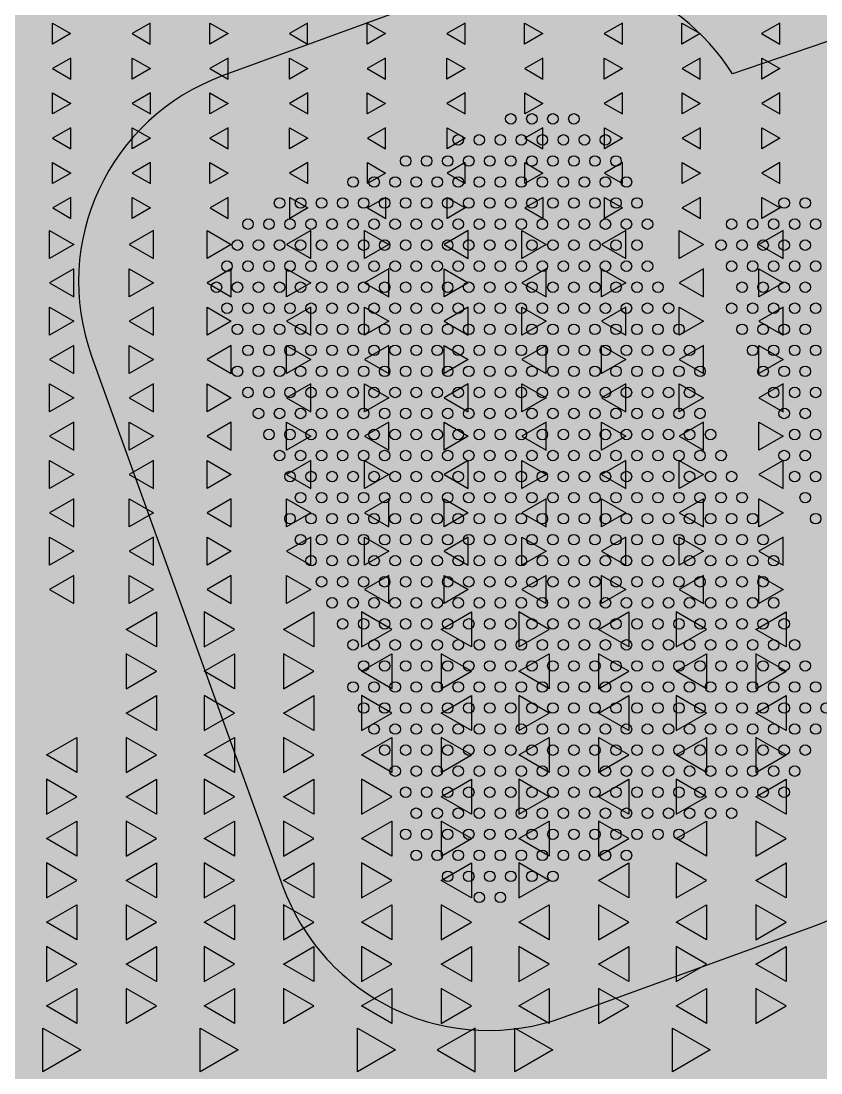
# Model space of a CAD drawing. Header units: metres. Extents: x 6 to 601, y -20 to 118.
# Drawn here: x 53.069 to 53.526, y 79.575 to 80.175 of the extents above; entities that cross this region are included whole.
import ezdxf

# ---------------------------------------------------------------- set-up
doc = ezdxf.new("R2010")
doc.units = ezdxf.units.M
doc.header["$MEASUREMENT"] = 0
doc.layers.add('picture layer', color=7, linetype='Continuous', true_color=0xffffff)

# ---------------------------------------------------------------- blocks, each defined once
blk = doc.blocks.new('sign')
at = {"true_color": 0xffffff, "transparency": 33554687}
h = blk.add_hatch(color=7, dxfattribs=at)
h.dxf.hatch_style = 1
edge = h.paths.add_edge_path()
edge.add_line((80.69265, 75.29866), (80.55032, 75.35077))
edge.add_arc((80.50735, 75.23338), 0.125, 69.8931, 147.85133)
edge.add_line((80.40152, 75.2999), (80.32095, 75.32722))
edge.add_line((80.32095, 75.32722), (80.19449, 75.87695))
edge.add_line((80.19449, 75.87695), (80.17669, 76.08619))
edge.add_line((80.17669, 76.08619), (80.16223, 76.23253))
edge.add_line((80.16223, 76.23253), (80.15076, 76.33687))
edge.add_arc((80.02814, 76.33198), 0.12272, 2.2854, 121.39491)
edge.add_arc((79.90029, 76.33198), 0.12272, 58.60509, 177.7146)
edge.add_line((79.77767, 76.33687), (79.7662, 76.23253))
edge.add_line((79.7662, 76.23253), (79.75174, 76.08619))
edge.add_line((79.75174, 76.08619), (79.73393, 75.87695))
edge.add_line((79.73393, 75.87695), (79.60748, 75.32722))
edge.add_line((79.60748, 75.32722), (79.52691, 75.2999))
edge.add_arc((79.42107, 75.23338), 0.125, 32.14867, 110.1069)
edge.add_line((79.3781, 75.35077), (79.23578, 75.29866))
edge.add_arc((79.27875, 75.18128), 0.125, 110.1069, 199.85257)
edge.add_line((79.16118, 75.13883), (79.27021, 74.83686))
edge.add_arc((79.38778, 74.87931), 0.125, 199.85257, 289.99192)
edge.add_line((79.43051, 74.76184), (79.57338, 74.81382))
edge.add_arc((79.53064, 74.93129), 0.125, 289.99192, 363.8473)
edge.add_line((79.65536, 74.93967), (79.96098, 75.11956))
edge.add_line((79.96098, 75.11956), (79.96744, 75.11956))
edge.add_line((79.96744, 75.11956), (80.27307, 74.93967))
edge.add_arc((80.39779, 74.93129), 0.125, 176.1527, 250.00808)
edge.add_line((80.35505, 74.81382), (80.49791, 74.76184))
edge.add_arc((80.54065, 74.87931), 0.125, 250.00808, 340.14743)
edge.add_line((80.65822, 74.83686), (80.76725, 75.13883))
edge.add_arc((80.64968, 75.18128), 0.125, 340.14743, 429.8931)
for centre in [(79.40042, 75.27419), (79.41242, 75.27419), (79.42442, 75.27419), (79.43642, 75.27419), (79.37042, 75.26219), (79.38242, 75.26219), (79.39442, 75.26219), (79.40642, 75.26219), (79.41842, 75.26219), (79.43042, 75.26219), (79.44242, 75.26219), (79.45442, 75.26219), (79.34042, 75.25019), (79.35242, 75.25019), (79.36442, 75.25019), (79.37642, 75.25019), (79.38842, 75.25019), (79.40042, 75.25019), (79.41242, 75.25019), (79.42442, 75.25019), (79.43642, 75.25019), (79.44842, 75.25019), (79.46042, 75.25019), (79.31042, 75.23819), (79.32242, 75.23819), (79.33442, 75.23819), (79.34642, 75.23819), (79.35842, 75.23819), (79.37042, 75.23819), (79.38242, 75.23819), (79.39442, 75.23819), (79.40642, 75.23819), (79.41842, 75.23819), (79.43042, 75.23819), (79.44242, 75.23819), (79.45442, 75.23819), (79.46642, 75.23819), (79.26842, 75.22619), (79.28042, 75.22619), (79.29242, 75.22619), (79.30442, 75.22619), (79.31642, 75.22619), (79.32842, 75.22619), (79.34042, 75.22619), (79.35242, 75.22619), (79.36442, 75.22619), (79.37642, 75.22619), (79.38842, 75.22619), (79.40042, 75.22619), (79.41242, 75.22619), (79.42442, 75.22619), (79.43642, 75.22619), (79.44842, 75.22619), (79.46042, 75.22619), (79.47242, 75.22619), (79.55642, 75.22619), (79.56842, 75.22619), (79.25042, 75.21419), (79.26242, 75.21419), (79.27442, 75.21419), (79.28642, 75.21419), (79.29842, 75.21419), (79.31042, 75.21419), (79.32242, 75.21419), (79.33442, 75.21419), (79.34642, 75.21419), (79.35842, 75.21419), (79.37042, 75.21419), (79.38242, 75.21419), (79.39442, 75.21419), (79.40642, 75.21419), (79.41842, 75.21419), (79.43042, 75.21419), (79.44242, 75.21419), (79.45442, 75.21419), (79.46642, 75.21419), (79.47842, 75.21419), (79.52642, 75.21419), (79.53842, 75.21419), (79.55042, 75.21419), (79.56242, 75.21419), (79.57442, 75.21419), (79.24442, 75.20219), (79.25642, 75.20219), (79.26842, 75.20219), (79.28042, 75.20219), (79.29242, 75.20219), (79.30442, 75.20219), (79.31642, 75.20219), (79.32842, 75.20219), (79.34042, 75.20219), (79.35242, 75.20219), (79.36442, 75.20219), (79.37642, 75.20219), (79.38842, 75.20219), (79.40042, 75.20219), (79.41242, 75.20219), (79.42442, 75.20219), (79.43642, 75.20219), (79.44842, 75.20219), (79.46042, 75.20219), (79.47242, 75.20219), (79.52042, 75.20219), (79.53242, 75.20219), (79.54442, 75.20219), (79.55642, 75.20219), (79.56842, 75.20219), (79.23842, 75.19019), (79.25042, 75.19019), (79.26242, 75.19019), (79.27442, 75.19019), (79.28642, 75.19019), (79.29842, 75.19019), (79.31042, 75.19019), (79.32242, 75.19019), (79.33442, 75.19019), (79.34642, 75.19019), (79.35842, 75.19019), (79.37042, 75.19019), (79.38242, 75.19019), (79.39442, 75.19019), (79.40642, 75.19019), (79.41842, 75.19019), (79.43042, 75.19019), (79.44242, 75.19019), (79.45442, 75.19019), (79.46642, 75.19019), (79.47842, 75.19019), (79.52642, 75.19019), (79.53842, 75.19019), (79.55042, 75.19019), (79.56242, 75.19019), (79.57442, 75.19019), (79.23242, 75.17819), (79.24442, 75.17819), (79.25642, 75.17819), (79.26842, 75.17819), (79.28042, 75.17819), (79.29242, 75.17819), (79.30442, 75.17819), (79.31642, 75.17819), (79.32842, 75.17819), (79.34042, 75.17819), (79.35242, 75.17819), (79.36442, 75.17819), (79.37642, 75.17819), (79.38842, 75.17819), (79.40042, 75.17819), (79.41242, 75.17819), (79.42442, 75.17819), (79.43642, 75.17819), (79.44842, 75.17819), (79.46042, 75.17819), (79.47242, 75.17819), (79.48442, 75.17819), (79.53242, 75.17819), (79.54442, 75.17819), (79.55642, 75.17819), (79.56842, 75.17819), (79.23842, 75.16619), (79.25042, 75.16619), (79.26242, 75.16619), (79.27442, 75.16619), (79.28642, 75.16619), (79.29842, 75.16619), (79.31042, 75.16619), (79.32242, 75.16619), (79.33442, 75.16619), (79.34642, 75.16619), (79.35842, 75.16619), (79.37042, 75.16619), (79.38242, 75.16619), (79.39442, 75.16619), (79.40642, 75.16619), (79.41842, 75.16619), (79.43042, 75.16619), (79.44242, 75.16619), (79.45442, 75.16619), (79.46642, 75.16619), (79.47842, 75.16619), (79.49042, 75.16619), (79.52642, 75.16619), (79.53842, 75.16619), (79.55042, 75.16619), (79.56242, 75.16619), (79.57442, 75.16619), (79.24442, 75.15419), (79.25642, 75.15419), (79.26842, 75.15419), (79.28042, 75.15419), (79.29242, 75.15419), (79.30442, 75.15419), (79.31642, 75.15419), (79.32842, 75.15419), (79.34042, 75.15419), (79.35242, 75.15419), (79.36442, 75.15419), (79.37642, 75.15419), (79.38842, 75.15419), (79.40042, 75.15419), (79.41242, 75.15419), (79.42442, 75.15419), (79.43642, 75.15419), (79.44842, 75.15419), (79.46042, 75.15419), (79.47242, 75.15419), (79.48442, 75.15419), (79.49642, 75.15419), (79.53242, 75.15419), (79.54442, 75.15419), (79.55642, 75.15419), (79.56842, 75.15419), (79.25042, 75.14219), (79.26242, 75.14219), (79.27442, 75.14219), (79.28642, 75.14219), (79.29842, 75.14219), (79.31042, 75.14219), (79.32242, 75.14219), (79.33442, 75.14219), (79.34642, 75.14219), (79.35842, 75.14219), (79.37042, 75.14219), (79.38242, 75.14219), (79.39442, 75.14219), (79.40642, 75.14219), (79.41842, 75.14219), (79.43042, 75.14219), (79.44242, 75.14219), (79.45442, 75.14219), (79.46642, 75.14219), (79.47842, 75.14219), (79.49042, 75.14219), (79.50242, 75.14219), (79.53842, 75.14219), (79.55042, 75.14219), (79.56242, 75.14219), (79.57442, 75.14219), (79.24442, 75.13019), (79.25642, 75.13019), (79.26842, 75.13019), (79.28042, 75.13019), (79.29242, 75.13019), (79.30442, 75.13019), (79.31642, 75.13019), (79.32842, 75.13019), (79.34042, 75.13019), (79.35242, 75.13019), (79.36442, 75.13019), (79.37642, 75.13019), (79.38842, 75.13019), (79.40042, 75.13019), (79.41242, 75.13019), (79.42442, 75.13019), (79.43642, 75.13019), (79.44842, 75.13019), (79.46042, 75.13019), (79.47242, 75.13019), (79.48442, 75.13019), (79.49642, 75.13019), (79.50842, 75.13019), (79.54442, 75.13019), (79.55642, 75.13019), (79.56842, 75.13019), (79.25042, 75.11819), (79.26242, 75.11819), (79.27442, 75.11819), (79.28642, 75.11819), (79.29842, 75.11819), (79.31042, 75.11819), (79.32242, 75.11819), (79.33442, 75.11819), (79.34642, 75.11819), (79.35842, 75.11819), (79.37042, 75.11819), (79.38242, 75.11819), (79.39442, 75.11819), (79.40642, 75.11819), (79.41842, 75.11819), (79.43042, 75.11819), (79.44242, 75.11819), (79.45442, 75.11819), (79.46642, 75.11819), (79.47842, 75.11819), (79.49042, 75.11819), (79.50242, 75.11819), (79.55042, 75.11819), (79.56242, 75.11819), (79.57442, 75.11819), (79.25642, 75.10619), (79.26842, 75.10619), (79.28042, 75.10619), (79.29242, 75.10619), (79.30442, 75.10619), (79.31642, 75.10619), (79.32842, 75.10619), (79.34042, 75.10619), (79.35242, 75.10619), (79.36442, 75.10619), (79.37642, 75.10619), (79.38842, 75.10619), (79.40042, 75.10619), (79.41242, 75.10619), (79.42442, 75.10619), (79.43642, 75.10619), (79.44842, 75.10619), (79.46042, 75.10619), (79.47242, 75.10619), (79.48442, 75.10619), (79.49642, 75.10619), (79.50842, 75.10619), (79.55642, 75.10619), (79.56842, 75.10619), (79.26242, 75.09419), (79.27442, 75.09419), (79.28642, 75.09419), (79.29842, 75.09419), (79.31042, 75.09419), (79.32242, 75.09419), (79.33442, 75.09419), (79.34642, 75.09419), (79.35842, 75.09419), (79.37042, 75.09419), (79.38242, 75.09419), (79.39442, 75.09419), (79.40642, 75.09419), (79.41842, 75.09419), (79.43042, 75.09419), (79.44242, 75.09419), (79.45442, 75.09419), (79.46642, 75.09419), (79.47842, 75.09419), (79.49042, 75.09419), (79.50242, 75.09419), (79.51442, 75.09419), (79.56242, 75.09419), (79.57442, 75.09419), (79.26842, 75.08219), (79.28042, 75.08219), (79.29242, 75.08219), (79.30442, 75.08219), (79.31642, 75.08219), (79.32842, 75.08219), (79.34042, 75.08219), (79.35242, 75.08219), (79.36442, 75.08219), (79.37642, 75.08219), (79.38842, 75.08219), (79.40042, 75.08219), (79.41242, 75.08219), (79.42442, 75.08219), (79.43642, 75.08219), (79.44842, 75.08219), (79.46042, 75.08219), (79.47242, 75.08219), (79.48442, 75.08219), (79.49642, 75.08219), (79.50842, 75.08219), (79.52042, 75.08219), (79.55642, 75.08219), (79.56842, 75.08219), (79.27442, 75.07019), (79.28642, 75.07019), (79.29842, 75.07019), (79.31042, 75.07019), (79.32242, 75.07019), (79.33442, 75.07019), (79.34642, 75.07019), (79.35842, 75.07019), (79.37042, 75.07019), (79.38242, 75.07019), (79.39442, 75.07019), (79.40642, 75.07019), (79.41842, 75.07019), (79.43042, 75.07019), (79.44242, 75.07019), (79.45442, 75.07019), (79.46642, 75.07019), (79.47842, 75.07019), (79.49042, 75.07019), (79.50242, 75.07019), (79.51442, 75.07019), (79.52642, 75.07019), (79.56242, 75.07019), (79.57442, 75.07019), (79.28042, 75.05819), (79.29242, 75.05819), (79.30442, 75.05819), (79.31642, 75.05819), (79.32842, 75.05819), (79.34042, 75.05819), (79.35242, 75.05819), (79.36442, 75.05819), (79.37642, 75.05819), (79.38842, 75.05819), (79.40042, 75.05819), (79.41242, 75.05819), (79.42442, 75.05819), (79.43642, 75.05819), (79.44842, 75.05819), (79.46042, 75.05819), (79.47242, 75.05819), (79.48442, 75.05819), (79.49642, 75.05819), (79.50842, 75.05819), (79.52042, 75.05819), (79.53242, 75.05819), (79.56842, 75.05819), (79.27442, 75.04619), (79.28642, 75.04619), (79.29842, 75.04619), (79.31042, 75.04619), (79.32242, 75.04619), (79.33442, 75.04619), (79.34642, 75.04619), (79.35842, 75.04619), (79.37042, 75.04619), (79.38242, 75.04619), (79.39442, 75.04619), (79.40642, 75.04619), (79.41842, 75.04619), (79.43042, 75.04619), (79.44242, 75.04619), (79.45442, 75.04619), (79.46642, 75.04619), (79.47842, 75.04619), (79.49042, 75.04619), (79.50242, 75.04619), (79.51442, 75.04619), (79.52642, 75.04619), (79.53842, 75.04619), (79.57442, 75.04619), (79.28042, 75.03419), (79.29242, 75.03419), (79.30442, 75.03419), (79.31642, 75.03419), (79.32842, 75.03419), (79.34042, 75.03419), (79.35242, 75.03419), (79.36442, 75.03419), (79.37642, 75.03419), (79.38842, 75.03419), (79.40042, 75.03419), (79.41242, 75.03419), (79.42442, 75.03419), (79.43642, 75.03419), (79.44842, 75.03419), (79.46042, 75.03419), (79.47242, 75.03419), (79.48442, 75.03419), (79.49642, 75.03419), (79.50842, 75.03419), (79.52042, 75.03419), (79.53242, 75.03419), (79.54442, 75.03419), (79.28642, 75.02219), (79.29842, 75.02219), (79.31042, 75.02219), (79.32242, 75.02219), (79.33442, 75.02219), (79.34642, 75.02219), (79.35842, 75.02219), (79.37042, 75.02219), (79.38242, 75.02219), (79.39442, 75.02219), (79.40642, 75.02219), (79.41842, 75.02219), (79.43042, 75.02219), (79.44242, 75.02219), (79.45442, 75.02219), (79.46642, 75.02219), (79.47842, 75.02219), (79.49042, 75.02219), (79.50242, 75.02219), (79.51442, 75.02219), (79.52642, 75.02219), (79.53842, 75.02219), (79.55042, 75.02219), (79.29242, 75.01019), (79.30442, 75.01019), (79.31642, 75.01019), (79.32842, 75.01019), (79.34042, 75.01019), (79.35242, 75.01019), (79.36442, 75.01019), (79.37642, 75.01019), (79.38842, 75.01019), (79.40042, 75.01019), (79.41242, 75.01019), (79.42442, 75.01019), (79.43642, 75.01019), (79.44842, 75.01019), (79.46042, 75.01019), (79.47242, 75.01019), (79.48442, 75.01019), (79.49642, 75.01019), (79.50842, 75.01019), (79.52042, 75.01019), (79.53242, 75.01019), (79.54442, 75.01019), (79.29842, 74.99819), (79.31042, 74.99819), (79.32242, 74.99819), (79.33442, 74.99819), (79.34642, 74.99819), (79.35842, 74.99819), (79.37042, 74.99819), (79.38242, 74.99819), (79.39442, 74.99819), (79.40642, 74.99819), (79.41842, 74.99819), (79.43042, 74.99819), (79.44242, 74.99819), (79.45442, 74.99819), (79.46642, 74.99819), (79.47842, 74.99819), (79.49042, 74.99819), (79.50242, 74.99819), (79.51442, 74.99819), (79.52642, 74.99819), (79.53842, 74.99819), (79.55042, 74.99819), (79.30442, 74.98619), (79.31642, 74.98619), (79.32842, 74.98619), (79.34042, 74.98619), (79.35242, 74.98619), (79.36442, 74.98619), (79.37642, 74.98619), (79.38842, 74.98619), (79.40042, 74.98619), (79.41242, 74.98619), (79.42442, 74.98619), (79.43642, 74.98619), (79.44842, 74.98619), (79.46042, 74.98619), (79.47242, 74.98619), (79.48442, 74.98619), (79.49642, 74.98619), (79.50842, 74.98619), (79.52042, 74.98619), (79.53242, 74.98619), (79.54442, 74.98619), (79.55642, 74.98619), (79.31042, 74.97419), (79.32242, 74.97419), (79.33442, 74.97419), (79.34642, 74.97419), (79.35842, 74.97419), (79.37042, 74.97419), (79.38242, 74.97419), (79.39442, 74.97419), (79.40642, 74.97419), (79.41842, 74.97419), (79.43042, 74.97419), (79.44242, 74.97419), (79.45442, 74.97419), (79.46642, 74.97419), (79.47842, 74.97419), (79.49042, 74.97419), (79.50242, 74.97419), (79.51442, 74.97419), (79.52642, 74.97419), (79.53842, 74.97419), (79.55042, 74.97419), (79.56242, 74.97419), (79.31642, 74.96219), (79.32842, 74.96219), (79.34042, 74.96219), (79.35242, 74.96219), (79.36442, 74.96219), (79.37642, 74.96219), (79.38842, 74.96219), (79.40042, 74.96219), (79.41242, 74.96219), (79.42442, 74.96219), (79.43642, 74.96219), (79.44842, 74.96219), (79.46042, 74.96219), (79.47242, 74.96219), (79.48442, 74.96219), (79.49642, 74.96219), (79.50842, 74.96219), (79.52042, 74.96219), (79.53242, 74.96219), (79.54442, 74.96219), (79.55642, 74.96219), (79.56842, 74.96219), (79.31042, 74.95019), (79.32242, 74.95019), (79.33442, 74.95019), (79.34642, 74.95019), (79.35842, 74.95019), (79.37042, 74.95019), (79.38242, 74.95019), (79.39442, 74.95019), (79.40642, 74.95019), (79.41842, 74.95019), (79.43042, 74.95019), (79.44242, 74.95019), (79.45442, 74.95019), (79.46642, 74.95019), (79.47842, 74.95019), (79.49042, 74.95019), (79.50242, 74.95019), (79.51442, 74.95019), (79.52642, 74.95019), (79.53842, 74.95019), (79.55042, 74.95019), (79.56242, 74.95019), (79.57442, 74.95019), (79.31642, 74.93819), (79.32842, 74.93819), (79.34042, 74.93819), (79.35242, 74.93819), (79.36442, 74.93819), (79.37642, 74.93819), (79.38842, 74.93819), (79.40042, 74.93819), (79.41242, 74.93819), (79.42442, 74.93819), (79.43642, 74.93819), (79.44842, 74.93819), (79.46042, 74.93819), (79.47242, 74.93819), (79.48442, 74.93819), (79.49642, 74.93819), (79.50842, 74.93819), (79.52042, 74.93819), (79.53242, 74.93819), (79.54442, 74.93819), (79.55642, 74.93819), (79.56842, 74.93819), (79.58042, 74.93819), (79.32242, 74.92619), (79.33442, 74.92619), (79.34642, 74.92619), (79.35842, 74.92619), (79.37042, 74.92619), (79.38242, 74.92619), (79.39442, 74.92619), (79.40642, 74.92619), (79.41842, 74.92619), (79.43042, 74.92619), (79.44242, 74.92619), (79.45442, 74.92619), (79.46642, 74.92619), (79.47842, 74.92619), (79.49042, 74.92619), (79.50242, 74.92619), (79.51442, 74.92619), (79.52642, 74.92619), (79.53842, 74.92619), (79.55042, 74.92619), (79.56242, 74.92619), (79.57442, 74.92619), (79.32842, 74.91419), (79.34042, 74.91419), (79.35242, 74.91419), (79.36442, 74.91419), (79.37642, 74.91419), (79.38842, 74.91419), (79.40042, 74.91419), (79.41242, 74.91419), (79.42442, 74.91419), (79.43642, 74.91419), (79.44842, 74.91419), (79.46042, 74.91419), (79.47242, 74.91419), (79.48442, 74.91419), (79.49642, 74.91419), (79.50842, 74.91419), (79.52042, 74.91419), (79.53242, 74.91419), (79.54442, 74.91419), (79.55642, 74.91419), (79.56842, 74.91419), (79.33442, 74.90219), (79.34642, 74.90219), (79.35842, 74.90219), (79.37042, 74.90219), (79.38242, 74.90219), (79.39442, 74.90219), (79.40642, 74.90219), (79.41842, 74.90219), (79.43042, 74.90219), (79.44242, 74.90219), (79.45442, 74.90219), (79.46642, 74.90219), (79.47842, 74.90219), (79.49042, 74.90219), (79.50242, 74.90219), (79.51442, 74.90219), (79.52642, 74.90219), (79.53842, 74.90219), (79.55042, 74.90219), (79.56242, 74.90219), (79.34042, 74.89019), (79.35242, 74.89019), (79.36442, 74.89019), (79.37642, 74.89019), (79.38842, 74.89019), (79.40042, 74.89019), (79.41242, 74.89019), (79.42442, 74.89019), (79.43642, 74.89019), (79.44842, 74.89019), (79.46042, 74.89019), (79.47242, 74.89019), (79.48442, 74.89019), (79.49642, 74.89019), (79.50842, 74.89019), (79.52042, 74.89019), (79.53242, 74.89019), (79.54442, 74.89019), (79.55642, 74.89019), (79.34642, 74.87819), (79.35842, 74.87819), (79.37042, 74.87819), (79.38242, 74.87819), (79.39442, 74.87819), (79.40642, 74.87819), (79.41842, 74.87819), (79.43042, 74.87819), (79.44242, 74.87819), (79.45442, 74.87819), (79.46642, 74.87819), (79.47842, 74.87819), (79.49042, 74.87819), (79.50242, 74.87819), (79.51442, 74.87819), (79.52642, 74.87819), (79.34042, 74.86619), (79.35242, 74.86619), (79.36442, 74.86619), (79.37642, 74.86619), (79.38842, 74.86619), (79.40042, 74.86619), (79.41242, 74.86619), (79.42442, 74.86619), (79.43642, 74.86619), (79.44842, 74.86619), (79.46042, 74.86619), (79.47242, 74.86619), (79.48442, 74.86619), (79.49642, 74.86619), (79.34642, 74.85419), (79.35842, 74.85419), (79.37042, 74.85419), (79.38242, 74.85419), (79.39442, 74.85419), (79.40642, 74.85419), (79.41842, 74.85419), (79.43042, 74.85419), (79.44242, 74.85419), (79.45442, 74.85419), (79.46642, 74.85419), (79.36442, 74.84219), (79.37642, 74.84219), (79.38842, 74.84219), (79.40042, 74.84219), (79.41242, 74.84219), (79.42442, 74.84219), (79.38242, 74.83019), (79.39442, 74.83019)]:
    blk.add_circle(centre, 0.003)
at = {"layer": 'picture layer', "color": 7, "true_color": 0xf7f7f7}
blk.add_lwpolyline([(79.75174, 76.08619), (79.73393, 75.87695), (79.60748, 75.32722), (79.52691, 75.2999, 0.353913), (79.3781, 75.35077), (79.23578, 75.29866, 0.412914), (79.16118, 75.13883), (79.27021, 74.83686, 0.414926), (79.43051, 74.76184), (79.57338, 74.81382, 0.333894), (79.65536, 74.93967), (79.96098, 75.11956, 0.007561), (79.96421, 75.12152, 0.007561), (79.96744, 75.11956), (80.27307, 74.93967, 0.333894)], format="xyb", dxfattribs=at)

msp = doc.modelspace()

# ---------------------------------------------------------------- hatches: boundary and pattern name
at = {"lineweight": 0, "true_color": 0xcd6928, "transparency": 33554534}
h = msp.add_hatch(color=32, dxfattribs=at)
h.dxf.hatch_style = 1
h.paths.add_polyline_path([(55.21582, 84.07628), (53.29679, 84.07628, 0.143152), (52.26284, 81.19774), (52.26284, 78.47618), (55.21582, 78.47566)])

# ---------------------------------------------------------------- linework, layer by layer
for points in [[(53.08707, 80.1614), (53.08707, 80.1734), (53.09746, 80.1674), (53.08707, 80.1614)], [(53.1429, 80.1614), (53.1429, 80.1734), (53.13251, 80.1674), (53.1429, 80.1614)], [(53.17689, 80.1614), (53.17689, 80.1734), (53.18728, 80.1674), (53.17689, 80.1614)], [(53.23272, 80.1614), (53.23272, 80.1734), (53.22232, 80.1674), (53.23272, 80.1614)], [(53.26671, 80.1614), (53.26671, 80.1734), (53.2771, 80.1674), (53.26671, 80.1614)], [(53.32254, 80.1614), (53.32254, 80.1734), (53.31214, 80.1674), (53.32254, 80.1614)], [(53.35652, 80.1614), (53.35652, 80.1734), (53.36692, 80.1674), (53.35652, 80.1614)], [(53.41235, 80.1614), (53.41235, 80.1734), (53.40196, 80.1674), (53.41235, 80.1614)], [(53.44634, 80.1614), (53.44634, 80.1734), (53.45673, 80.1674), (53.44634, 80.1614)], [(53.50217, 80.1614), (53.50217, 80.1734), (53.49178, 80.1674), (53.50217, 80.1614)], [(53.09751, 80.14151), (53.09751, 80.15351), (53.08712, 80.14751), (53.09751, 80.14151)], [(53.13255, 80.14151), (53.13255, 80.15351), (53.14295, 80.14751), (53.13255, 80.14151)], [(53.18733, 80.14151), (53.18733, 80.15351), (53.17693, 80.14751), (53.18733, 80.14151)], [(53.22237, 80.14151), (53.22237, 80.15351), (53.23276, 80.14751), (53.22237, 80.14151)], [(53.27715, 80.14151), (53.27715, 80.15351), (53.26675, 80.14751), (53.27715, 80.14151)], [(53.31219, 80.14151), (53.31219, 80.15351), (53.32258, 80.14751), (53.31219, 80.14151)], [(53.36696, 80.14151), (53.36696, 80.15351), (53.35657, 80.14751), (53.36696, 80.14151)], [(53.40201, 80.14151), (53.40201, 80.15351), (53.4124, 80.14751), (53.40201, 80.14151)], [(53.45678, 80.14151), (53.45678, 80.15351), (53.44639, 80.14751), (53.45678, 80.14151)], [(53.49183, 80.14151), (53.49183, 80.15351), (53.50222, 80.14751), (53.49183, 80.14151)], [(53.08712, 80.12166), (53.08712, 80.13366), (53.09751, 80.12766), (53.08712, 80.12166)], [(53.14295, 80.12166), (53.14295, 80.13366), (53.13255, 80.12766), (53.14295, 80.12166)], [(53.17693, 80.12166), (53.17693, 80.13366), (53.18733, 80.12766), (53.17693, 80.12166)], [(53.23276, 80.12166), (53.23276, 80.13366), (53.22237, 80.12766), (53.23276, 80.12166)], [(53.26675, 80.12166), (53.26675, 80.13366), (53.27715, 80.12766), (53.26675, 80.12166)], [(53.32258, 80.12166), (53.32258, 80.13366), (53.31219, 80.12766), (53.32258, 80.12166)], [(53.35657, 80.12166), (53.35657, 80.13366), (53.36696, 80.12766), (53.35657, 80.12166)], [(53.4124, 80.12166), (53.4124, 80.13366), (53.40201, 80.12766), (53.4124, 80.12166)], [(53.44639, 80.12166), (53.44639, 80.13366), (53.45678, 80.12766), (53.44639, 80.12166)], [(53.50222, 80.12166), (53.50222, 80.13366), (53.49183, 80.12766), (53.50222, 80.12166)], [(53.09756, 80.10177), (53.09756, 80.11377), (53.08716, 80.10777), (53.09756, 80.10177)], [(53.1326, 80.10177), (53.1326, 80.11377), (53.14299, 80.10777), (53.1326, 80.10177)], [(53.18737, 80.10177), (53.18737, 80.11377), (53.17698, 80.10777), (53.18737, 80.10177)], [(53.22242, 80.10177), (53.22242, 80.11377), (53.23281, 80.10777), (53.22242, 80.10177)], [(53.27719, 80.10177), (53.27719, 80.11377), (53.2668, 80.10777), (53.27719, 80.10177)], [(53.31224, 80.10177), (53.31224, 80.11377), (53.32263, 80.10777), (53.31224, 80.10177)], [(53.36701, 80.10177), (53.36701, 80.11377), (53.35662, 80.10777), (53.36701, 80.10177)], [(53.40205, 80.10177), (53.40205, 80.11377), (53.41245, 80.10777), (53.40205, 80.10177)], [(53.45683, 80.10177), (53.45683, 80.11377), (53.44644, 80.10777), (53.45683, 80.10177)], [(53.49187, 80.10177), (53.49187, 80.11377), (53.50227, 80.10777), (53.49187, 80.10177)], [(53.08716, 80.08192), (53.08716, 80.09392), (53.09756, 80.08792), (53.08716, 80.08192)], [(53.14299, 80.08192), (53.14299, 80.09392), (53.1326, 80.08792), (53.14299, 80.08192)], [(53.17698, 80.08192), (53.17698, 80.09392), (53.18737, 80.08792), (53.17698, 80.08192)], [(53.23281, 80.08192), (53.23281, 80.09392), (53.22242, 80.08792), (53.23281, 80.08192)], [(53.2668, 80.08192), (53.2668, 80.09392), (53.27719, 80.08792), (53.2668, 80.08192)], [(53.32263, 80.08192), (53.32263, 80.09392), (53.31224, 80.08792), (53.32263, 80.08192)], [(53.35662, 80.08192), (53.35662, 80.09392), (53.36701, 80.08792), (53.35662, 80.08192)], [(53.41245, 80.08192), (53.41245, 80.09392), (53.40205, 80.08792), (53.41245, 80.08192)], [(53.44644, 80.08192), (53.44644, 80.09392), (53.45683, 80.08792), (53.44644, 80.08192)], [(53.50227, 80.08192), (53.50227, 80.09392), (53.49187, 80.08792), (53.50227, 80.08192)], [(53.0976, 80.06203), (53.0976, 80.07403), (53.08721, 80.06803), (53.0976, 80.06203)], [(53.13265, 80.06203), (53.13265, 80.07403), (53.14304, 80.06803), (53.13265, 80.06203)], [(53.18742, 80.06203), (53.18742, 80.07403), (53.17703, 80.06803), (53.18742, 80.06203)], [(53.22247, 80.06203), (53.22247, 80.07403), (53.23286, 80.06803), (53.22247, 80.06203)], [(53.27724, 80.06203), (53.27724, 80.07403), (53.26685, 80.06803), (53.27724, 80.06203)], [(53.31228, 80.06203), (53.31228, 80.07403), (53.32268, 80.06803), (53.31228, 80.06203)], [(53.36706, 80.06203), (53.36706, 80.07403), (53.35666, 80.06803), (53.36706, 80.06203)], [(53.4021, 80.06203), (53.4021, 80.07403), (53.41249, 80.06803), (53.4021, 80.06203)], [(53.45688, 80.06203), (53.45688, 80.07403), (53.44648, 80.06803), (53.45688, 80.06203)], [(53.49192, 80.06203), (53.49192, 80.07403), (53.50231, 80.06803), (53.49192, 80.06203)], [(53.08548, 80.03918), (53.08548, 80.05518), (53.09934, 80.04718), (53.08548, 80.03918)], [(53.14477, 80.03918), (53.14477, 80.05518), (53.13092, 80.04718), (53.14477, 80.03918)], [(53.1753, 80.03918), (53.1753, 80.05518), (53.18915, 80.04718), (53.1753, 80.03918)], [(53.23459, 80.03918), (53.23459, 80.05518), (53.22073, 80.04718), (53.23459, 80.03918)], [(53.26511, 80.03918), (53.26511, 80.05518), (53.27897, 80.04718), (53.26511, 80.03918)], [(53.32441, 80.03918), (53.32441, 80.05518), (53.31055, 80.04718), (53.32441, 80.03918)], [(53.35493, 80.03918), (53.35493, 80.05518), (53.36879, 80.04718), (53.35493, 80.03918)], [(53.41423, 80.03918), (53.41423, 80.05518), (53.40037, 80.04718), (53.41423, 80.03918)], [(53.44475, 80.03918), (53.44475, 80.05518), (53.45861, 80.04718), (53.44475, 80.03918)], [(53.50404, 80.03918), (53.50404, 80.05518), (53.49019, 80.04718), (53.50404, 80.03918)], [(53.09934, 80.01732), (53.09934, 80.03332), (53.08548, 80.02532), (53.09934, 80.01732)], [(53.13092, 80.01732), (53.13092, 80.03332), (53.14477, 80.02532), (53.13092, 80.01732)], [(53.18915, 80.01732), (53.18915, 80.03332), (53.1753, 80.02532), (53.18915, 80.01732)], [(53.22073, 80.01732), (53.22073, 80.03332), (53.23459, 80.02532), (53.22073, 80.01732)], [(53.27897, 80.01732), (53.27897, 80.03332), (53.26511, 80.02532), (53.27897, 80.01732)], [(53.31055, 80.01732), (53.31055, 80.03332), (53.32441, 80.02532), (53.31055, 80.01732)], [(53.36879, 80.01732), (53.36879, 80.03332), (53.35493, 80.02532), (53.36879, 80.01732)], [(53.40037, 80.01732), (53.40037, 80.03332), (53.41423, 80.02532), (53.40037, 80.01732)], [(53.45861, 80.01732), (53.45861, 80.03332), (53.44475, 80.02532), (53.45861, 80.01732)], [(53.49019, 80.01732), (53.49019, 80.03332), (53.50404, 80.02532), (53.49019, 80.01732)], [(53.08548, 79.99546), (53.08548, 80.01146), (53.09934, 80.00346), (53.08548, 79.99546)], [(53.14477, 79.99546), (53.14477, 80.01146), (53.13092, 80.00346), (53.14477, 79.99546)], [(53.1753, 79.99546), (53.1753, 80.01146), (53.18915, 80.00346), (53.1753, 79.99546)], [(53.23459, 79.99546), (53.23459, 80.01146), (53.22073, 80.00346), (53.23459, 79.99546)], [(53.26511, 79.99546), (53.26511, 80.01146), (53.27897, 80.00346), (53.26511, 79.99546)], [(53.32441, 79.99546), (53.32441, 80.01146), (53.31055, 80.00346), (53.32441, 79.99546)], [(53.35493, 79.99546), (53.35493, 80.01146), (53.36879, 80.00346), (53.35493, 79.99546)], [(53.41423, 79.99546), (53.41423, 80.01146), (53.40037, 80.00346), (53.41423, 79.99546)], [(53.44475, 79.99546), (53.44475, 80.01146), (53.45861, 80.00346), (53.44475, 79.99546)], [(53.50404, 79.99546), (53.50404, 80.01146), (53.49019, 80.00346), (53.50404, 79.99546)], [(53.09934, 79.97361), (53.09934, 79.98961), (53.08548, 79.98161), (53.09934, 79.97361)], [(53.13092, 79.97361), (53.13092, 79.98961), (53.14477, 79.98161), (53.13092, 79.97361)], [(53.18915, 79.97361), (53.18915, 79.98961), (53.1753, 79.98161), (53.18915, 79.97361)], [(53.22073, 79.97361), (53.22073, 79.98961), (53.23459, 79.98161), (53.22073, 79.97361)], [(53.27897, 79.97361), (53.27897, 79.98961), (53.26511, 79.98161), (53.27897, 79.97361)], [(53.31055, 79.97361), (53.31055, 79.98961), (53.32441, 79.98161), (53.31055, 79.97361)], [(53.36879, 79.97361), (53.36879, 79.98961), (53.35493, 79.98161), (53.36879, 79.97361)], [(53.40037, 79.97361), (53.40037, 79.98961), (53.41423, 79.98161), (53.40037, 79.97361)], [(53.45861, 79.97361), (53.45861, 79.98961), (53.44475, 79.98161), (53.45861, 79.97361)], [(53.49019, 79.97361), (53.49019, 79.98961), (53.50404, 79.98161), (53.49019, 79.97361)], [(53.08548, 79.95175), (53.08548, 79.96775), (53.09934, 79.95975), (53.08548, 79.95175)], [(53.14477, 79.95175), (53.14477, 79.96775), (53.13092, 79.95975), (53.14477, 79.95175)], [(53.1753, 79.95175), (53.1753, 79.96775), (53.18915, 79.95975), (53.1753, 79.95175)], [(53.23459, 79.95175), (53.23459, 79.96775), (53.22073, 79.95975), (53.23459, 79.95175)], [(53.26511, 79.95175), (53.26511, 79.96775), (53.27897, 79.95975), (53.26511, 79.95175)], [(53.32441, 79.95175), (53.32441, 79.96775), (53.31055, 79.95975), (53.32441, 79.95175)], [(53.35493, 79.95175), (53.35493, 79.96775), (53.36879, 79.95975), (53.35493, 79.95175)], [(53.41423, 79.95175), (53.41423, 79.96775), (53.40037, 79.95975), (53.41423, 79.95175)], [(53.44475, 79.95175), (53.44475, 79.96775), (53.45861, 79.95975), (53.44475, 79.95175)], [(53.50404, 79.95175), (53.50404, 79.96775), (53.49019, 79.95975), (53.50404, 79.95175)], [(53.09934, 79.92989), (53.09934, 79.94589), (53.08548, 79.93789), (53.09934, 79.92989)], [(53.13092, 79.92989), (53.13092, 79.94589), (53.14477, 79.93789), (53.13092, 79.92989)], [(53.18915, 79.92989), (53.18915, 79.94589), (53.1753, 79.93789), (53.18915, 79.92989)], [(53.22073, 79.92989), (53.22073, 79.94589), (53.23459, 79.93789), (53.22073, 79.92989)], [(53.27897, 79.92989), (53.27897, 79.94589), (53.26511, 79.93789), (53.27897, 79.92989)], [(53.31055, 79.92989), (53.31055, 79.94589), (53.32441, 79.93789), (53.31055, 79.92989)], [(53.36879, 79.92989), (53.36879, 79.94589), (53.35493, 79.93789), (53.36879, 79.92989)], [(53.40037, 79.92989), (53.40037, 79.94589), (53.41423, 79.93789), (53.40037, 79.92989)], [(53.45861, 79.92989), (53.45861, 79.94589), (53.44475, 79.93789), (53.45861, 79.92989)], [(53.49019, 79.92989), (53.49019, 79.94589), (53.50404, 79.93789), (53.49019, 79.92989)], [(53.08548, 79.90804), (53.08548, 79.92404), (53.09934, 79.91604), (53.08548, 79.90804)], [(53.14477, 79.90804), (53.14477, 79.92404), (53.13092, 79.91604), (53.14477, 79.90804)], [(53.1753, 79.90804), (53.1753, 79.92404), (53.18915, 79.91604), (53.1753, 79.90804)], [(53.23459, 79.90804), (53.23459, 79.92404), (53.22073, 79.91604), (53.23459, 79.90804)], [(53.26511, 79.90804), (53.26511, 79.92404), (53.27897, 79.91604), (53.26511, 79.90804)], [(53.32441, 79.90804), (53.32441, 79.92404), (53.31055, 79.91604), (53.32441, 79.90804)], [(53.35493, 79.90804), (53.35493, 79.92404), (53.36879, 79.91604), (53.35493, 79.90804)], [(53.41423, 79.90804), (53.41423, 79.92404), (53.40037, 79.91604), (53.41423, 79.90804)], [(53.44475, 79.90804), (53.44475, 79.92404), (53.45861, 79.91604), (53.44475, 79.90804)], [(53.50404, 79.90804), (53.50404, 79.92404), (53.49019, 79.91604), (53.50404, 79.90804)], [(53.09934, 79.88618), (53.09934, 79.90218), (53.08548, 79.89418), (53.09934, 79.88618)], [(53.13092, 79.88618), (53.13092, 79.90218), (53.14477, 79.89418), (53.13092, 79.88618)], [(53.18915, 79.88618), (53.18915, 79.90218), (53.1753, 79.89418), (53.18915, 79.88618)], [(53.22073, 79.88618), (53.22073, 79.90218), (53.23459, 79.89418), (53.22073, 79.88618)], [(53.27897, 79.88618), (53.27897, 79.90218), (53.26511, 79.89418), (53.27897, 79.88618)], [(53.31055, 79.88618), (53.31055, 79.90218), (53.32441, 79.89418), (53.31055, 79.88618)], [(53.36879, 79.88618), (53.36879, 79.90218), (53.35493, 79.89418), (53.36879, 79.88618)], [(53.40037, 79.88618), (53.40037, 79.90218), (53.41423, 79.89418), (53.40037, 79.88618)], [(53.45861, 79.88618), (53.45861, 79.90218), (53.44475, 79.89418), (53.45861, 79.88618)], [(53.49019, 79.88618), (53.49019, 79.90218), (53.50404, 79.89418), (53.49019, 79.88618)], [(53.08548, 79.86432), (53.08548, 79.88032), (53.09934, 79.87232), (53.08548, 79.86432)], [(53.14477, 79.86432), (53.14477, 79.88032), (53.13092, 79.87232), (53.14477, 79.86432)], [(53.1753, 79.86432), (53.1753, 79.88032), (53.18915, 79.87232), (53.1753, 79.86432)], [(53.23459, 79.86432), (53.23459, 79.88032), (53.22073, 79.87232), (53.23459, 79.86432)], [(53.26511, 79.86432), (53.26511, 79.88032), (53.27897, 79.87232), (53.26511, 79.86432)], [(53.32441, 79.86432), (53.32441, 79.88032), (53.31055, 79.87232), (53.32441, 79.86432)], [(53.35493, 79.86432), (53.35493, 79.88032), (53.36879, 79.87232), (53.35493, 79.86432)], [(53.41423, 79.86432), (53.41423, 79.88032), (53.40037, 79.87232), (53.41423, 79.86432)], [(53.44475, 79.86432), (53.44475, 79.88032), (53.45861, 79.87232), (53.44475, 79.86432)], [(53.50404, 79.86432), (53.50404, 79.88032), (53.49019, 79.87232), (53.50404, 79.86432)], [(53.09934, 79.84247), (53.09934, 79.85847), (53.08548, 79.85047), (53.09934, 79.84247)], [(53.13092, 79.84247), (53.13092, 79.85847), (53.14477, 79.85047), (53.13092, 79.84247)], [(53.18915, 79.84247), (53.18915, 79.85847), (53.1753, 79.85047), (53.18915, 79.84247)], [(53.22073, 79.84247), (53.22073, 79.85847), (53.23459, 79.85047), (53.22073, 79.84247)], [(53.27897, 79.84247), (53.27897, 79.85847), (53.26511, 79.85047), (53.27897, 79.84247)], [(53.31055, 79.84247), (53.31055, 79.85847), (53.32441, 79.85047), (53.31055, 79.84247)], [(53.36879, 79.84247), (53.36879, 79.85847), (53.35493, 79.85047), (53.36879, 79.84247)], [(53.40037, 79.84247), (53.40037, 79.85847), (53.41423, 79.85047), (53.40037, 79.84247)], [(53.45861, 79.84247), (53.45861, 79.85847), (53.44475, 79.85047), (53.45861, 79.84247)], [(53.49019, 79.84247), (53.49019, 79.85847), (53.50404, 79.85047), (53.49019, 79.84247)], [(53.1465, 79.83761), (53.1465, 79.81761), (53.12918, 79.82761), (53.1465, 79.83761)], [(53.17356, 79.83761), (53.17356, 79.81761), (53.19089, 79.82761), (53.17356, 79.83761)], [(53.23632, 79.83761), (53.23632, 79.81761), (53.219, 79.82761), (53.23632, 79.83761)], [(53.26338, 79.83761), (53.26338, 79.81761), (53.2807, 79.82761), (53.26338, 79.83761)], [(53.32614, 79.83761), (53.32614, 79.81761), (53.30882, 79.82761), (53.32614, 79.83761)], [(53.3532, 79.83761), (53.3532, 79.81761), (53.37052, 79.82761), (53.3532, 79.83761)], [(53.41596, 79.83761), (53.41596, 79.81761), (53.39864, 79.82761), (53.41596, 79.83761)], [(53.44302, 79.83761), (53.44302, 79.81761), (53.46034, 79.82761), (53.44302, 79.83761)], [(53.50578, 79.83761), (53.50578, 79.81761), (53.48846, 79.82761), (53.50578, 79.83761)], [(53.12918, 79.81375), (53.12918, 79.79375), (53.1465, 79.80375), (53.12918, 79.81375)], [(53.19089, 79.81375), (53.19089, 79.79375), (53.17356, 79.80375), (53.19089, 79.81375)], [(53.219, 79.81375), (53.219, 79.79375), (53.23632, 79.80375), (53.219, 79.81375)], [(53.2807, 79.81375), (53.2807, 79.79375), (53.26338, 79.80375), (53.2807, 79.81375)], [(53.30882, 79.81375), (53.30882, 79.79375), (53.32614, 79.80375), (53.30882, 79.81375)], [(53.37052, 79.81375), (53.37052, 79.79375), (53.3532, 79.80375), (53.37052, 79.81375)], [(53.39864, 79.81375), (53.39864, 79.79375), (53.41596, 79.80375), (53.39864, 79.81375)], [(53.46034, 79.81375), (53.46034, 79.79375), (53.44302, 79.80375), (53.46034, 79.81375)], [(53.48846, 79.81375), (53.48846, 79.79375), (53.50578, 79.80375), (53.48846, 79.81375)], [(53.1465, 79.7899), (53.1465, 79.7699), (53.12918, 79.7799), (53.1465, 79.7899)], [(53.17356, 79.7899), (53.17356, 79.7699), (53.19089, 79.7799), (53.17356, 79.7899)], [(53.23632, 79.7899), (53.23632, 79.7699), (53.219, 79.7799), (53.23632, 79.7899)], [(53.26338, 79.7899), (53.26338, 79.7699), (53.2807, 79.7799), (53.26338, 79.7899)], [(53.32614, 79.7899), (53.32614, 79.7699), (53.30882, 79.7799), (53.32614, 79.7899)], [(53.3532, 79.7899), (53.3532, 79.7699), (53.37052, 79.7799), (53.3532, 79.7899)], [(53.41596, 79.7899), (53.41596, 79.7699), (53.39864, 79.7799), (53.41596, 79.7899)], [(53.44302, 79.7899), (53.44302, 79.7699), (53.46034, 79.7799), (53.44302, 79.7899)], [(53.50578, 79.7899), (53.50578, 79.7699), (53.48846, 79.7799), (53.50578, 79.7899)], [(53.10107, 79.76604), (53.10107, 79.74604), (53.08375, 79.75604), (53.10107, 79.76604)], [(53.12918, 79.76604), (53.12918, 79.74604), (53.1465, 79.75604), (53.12918, 79.76604)], [(53.19089, 79.76604), (53.19089, 79.74604), (53.17356, 79.75604), (53.19089, 79.76604)], [(53.219, 79.76604), (53.219, 79.74604), (53.23632, 79.75604), (53.219, 79.76604)], [(53.2807, 79.76604), (53.2807, 79.74604), (53.26338, 79.75604), (53.2807, 79.76604)], [(53.30882, 79.76604), (53.30882, 79.74604), (53.32614, 79.75604), (53.30882, 79.76604)], [(53.37052, 79.76604), (53.37052, 79.74604), (53.3532, 79.75604), (53.37052, 79.76604)], [(53.39864, 79.76604), (53.39864, 79.74604), (53.41596, 79.75604), (53.39864, 79.76604)], [(53.46034, 79.76604), (53.46034, 79.74604), (53.44302, 79.75604), (53.46034, 79.76604)], [(53.48846, 79.76604), (53.48846, 79.74604), (53.50578, 79.75604), (53.48846, 79.76604)], [(53.08375, 79.74219), (53.08375, 79.72219), (53.10107, 79.73219), (53.08375, 79.74219)], [(53.1465, 79.74219), (53.1465, 79.72219), (53.12918, 79.73219), (53.1465, 79.74219)], [(53.17356, 79.74219), (53.17356, 79.72219), (53.19089, 79.73219), (53.17356, 79.74219)], [(53.23632, 79.74219), (53.23632, 79.72219), (53.219, 79.73219), (53.23632, 79.74219)], [(53.26338, 79.74219), (53.26338, 79.72219), (53.2807, 79.73219), (53.26338, 79.74219)], [(53.32614, 79.74219), (53.32614, 79.72219), (53.30882, 79.73219), (53.32614, 79.74219)], [(53.3532, 79.74219), (53.3532, 79.72219), (53.37052, 79.73219), (53.3532, 79.74219)], [(53.41596, 79.74219), (53.41596, 79.72219), (53.39864, 79.73219), (53.41596, 79.74219)], [(53.44302, 79.74219), (53.44302, 79.72219), (53.46034, 79.73219), (53.44302, 79.74219)], [(53.50578, 79.74219), (53.50578, 79.72219), (53.48846, 79.73219), (53.50578, 79.74219)], [(53.10107, 79.71833), (53.10107, 79.69833), (53.08375, 79.70833), (53.10107, 79.71833)], [(53.12918, 79.71833), (53.12918, 79.69833), (53.1465, 79.70833), (53.12918, 79.71833)], [(53.19089, 79.71833), (53.19089, 79.69833), (53.17356, 79.70833), (53.19089, 79.71833)], [(53.219, 79.71833), (53.219, 79.69833), (53.23632, 79.70833), (53.219, 79.71833)], [(53.2807, 79.71833), (53.2807, 79.69833), (53.26338, 79.70833), (53.2807, 79.71833)], [(53.30882, 79.71833), (53.30882, 79.69833), (53.32614, 79.70833), (53.30882, 79.71833)], [(53.37052, 79.71833), (53.37052, 79.69833), (53.3532, 79.70833), (53.37052, 79.71833)], [(53.39864, 79.71833), (53.39864, 79.69833), (53.41596, 79.70833), (53.39864, 79.71833)], [(53.46034, 79.71833), (53.46034, 79.69833), (53.44302, 79.70833), (53.46034, 79.71833)], [(53.48846, 79.71833), (53.48846, 79.69833), (53.50578, 79.70833), (53.48846, 79.71833)], [(53.08375, 79.69447), (53.08375, 79.67447), (53.10107, 79.68447), (53.08375, 79.69447)], [(53.1465, 79.69447), (53.1465, 79.67447), (53.12918, 79.68447), (53.1465, 79.69447)], [(53.17356, 79.69447), (53.17356, 79.67447), (53.19089, 79.68447), (53.17356, 79.69447)], [(53.23632, 79.69447), (53.23632, 79.67447), (53.219, 79.68447), (53.23632, 79.69447)], [(53.26338, 79.69447), (53.26338, 79.67447), (53.2807, 79.68447), (53.26338, 79.69447)], [(53.32614, 79.69447), (53.32614, 79.67447), (53.30882, 79.68447), (53.32614, 79.69447)], [(53.3532, 79.69447), (53.3532, 79.67447), (53.37052, 79.68447), (53.3532, 79.69447)], [(53.41596, 79.69447), (53.41596, 79.67447), (53.39864, 79.68447), (53.41596, 79.69447)], [(53.44302, 79.69447), (53.44302, 79.67447), (53.46034, 79.68447), (53.44302, 79.69447)], [(53.50578, 79.69447), (53.50578, 79.67447), (53.48846, 79.68447), (53.50578, 79.69447)], [(53.10107, 79.67062), (53.10107, 79.65062), (53.08375, 79.66062), (53.10107, 79.67062)], [(53.12918, 79.67062), (53.12918, 79.65062), (53.1465, 79.66062), (53.12918, 79.67062)], [(53.19089, 79.67062), (53.19089, 79.65062), (53.17356, 79.66062), (53.19089, 79.67062)], [(53.219, 79.67062), (53.219, 79.65062), (53.23632, 79.66062), (53.219, 79.67062)], [(53.2807, 79.67062), (53.2807, 79.65062), (53.26338, 79.66062), (53.2807, 79.67062)], [(53.30882, 79.67062), (53.30882, 79.65062), (53.32614, 79.66062), (53.30882, 79.67062)], [(53.37052, 79.67062), (53.37052, 79.65062), (53.3532, 79.66062), (53.37052, 79.67062)], [(53.39864, 79.67062), (53.39864, 79.65062), (53.41596, 79.66062), (53.39864, 79.67062)], [(53.46034, 79.67062), (53.46034, 79.65062), (53.44302, 79.66062), (53.46034, 79.67062)], [(53.48846, 79.67062), (53.48846, 79.65062), (53.50578, 79.66062), (53.48846, 79.67062)], [(53.08375, 79.64676), (53.08375, 79.62676), (53.10107, 79.63676), (53.08375, 79.64676)], [(53.1465, 79.64676), (53.1465, 79.62676), (53.12918, 79.63676), (53.1465, 79.64676)], [(53.17356, 79.64676), (53.17356, 79.62676), (53.19089, 79.63676), (53.17356, 79.64676)], [(53.23632, 79.64676), (53.23632, 79.62676), (53.219, 79.63676), (53.23632, 79.64676)], [(53.26338, 79.64676), (53.26338, 79.62676), (53.2807, 79.63676), (53.26338, 79.64676)], [(53.32614, 79.64676), (53.32614, 79.62676), (53.30882, 79.63676), (53.32614, 79.64676)], [(53.3532, 79.64676), (53.3532, 79.62676), (53.37052, 79.63676), (53.3532, 79.64676)], [(53.41596, 79.64676), (53.41596, 79.62676), (53.39864, 79.63676), (53.41596, 79.64676)], [(53.44302, 79.64676), (53.44302, 79.62676), (53.46034, 79.63676), (53.44302, 79.64676)], [(53.50578, 79.64676), (53.50578, 79.62676), (53.48846, 79.63676), (53.50578, 79.64676)], [(53.10107, 79.6229), (53.10107, 79.6029), (53.08375, 79.6129), (53.10107, 79.6229)], [(53.12918, 79.6229), (53.12918, 79.6029), (53.1465, 79.6129), (53.12918, 79.6229)], [(53.19089, 79.6229), (53.19089, 79.6029), (53.17356, 79.6129), (53.19089, 79.6229)], [(53.219, 79.6229), (53.219, 79.6029), (53.23632, 79.6129), (53.219, 79.6229)], [(53.2807, 79.6229), (53.2807, 79.6029), (53.26338, 79.6129), (53.2807, 79.6229)], [(53.30882, 79.6229), (53.30882, 79.6029), (53.32614, 79.6129), (53.30882, 79.6229)], [(53.37052, 79.6229), (53.37052, 79.6029), (53.3532, 79.6129), (53.37052, 79.6229)], [(53.39864, 79.6229), (53.39864, 79.6029), (53.41596, 79.6129), (53.39864, 79.6229)], [(53.46034, 79.6229), (53.46034, 79.6029), (53.44302, 79.6129), (53.46034, 79.6229)], [(53.48846, 79.6229), (53.48846, 79.6029), (53.50578, 79.6129), (53.48846, 79.6229)], [(53.08158, 79.5753), (53.08158, 79.6003), (53.10323, 79.5878), (53.08158, 79.5753)], [(53.1714, 79.5753), (53.1714, 79.6003), (53.19305, 79.5878), (53.1714, 79.5753)], [(53.26122, 79.5753), (53.26122, 79.6003), (53.28287, 79.5878), (53.26122, 79.5753)], [(53.32831, 79.5753), (53.32831, 79.6003), (53.30665, 79.5878), (53.32831, 79.5753)], [(53.35104, 79.5753), (53.35104, 79.6003), (53.37269, 79.5878), (53.35104, 79.5753)], [(53.44085, 79.5753), (53.44085, 79.6003), (53.4625, 79.5878), (53.44085, 79.5753)]]:
    msp.add_lwpolyline(points)

# ---------------------------------------------------------------- block references
msp.add_blockref('sign', (-26.05176, 4.84461))

doc.saveas('drawing.dxf')
